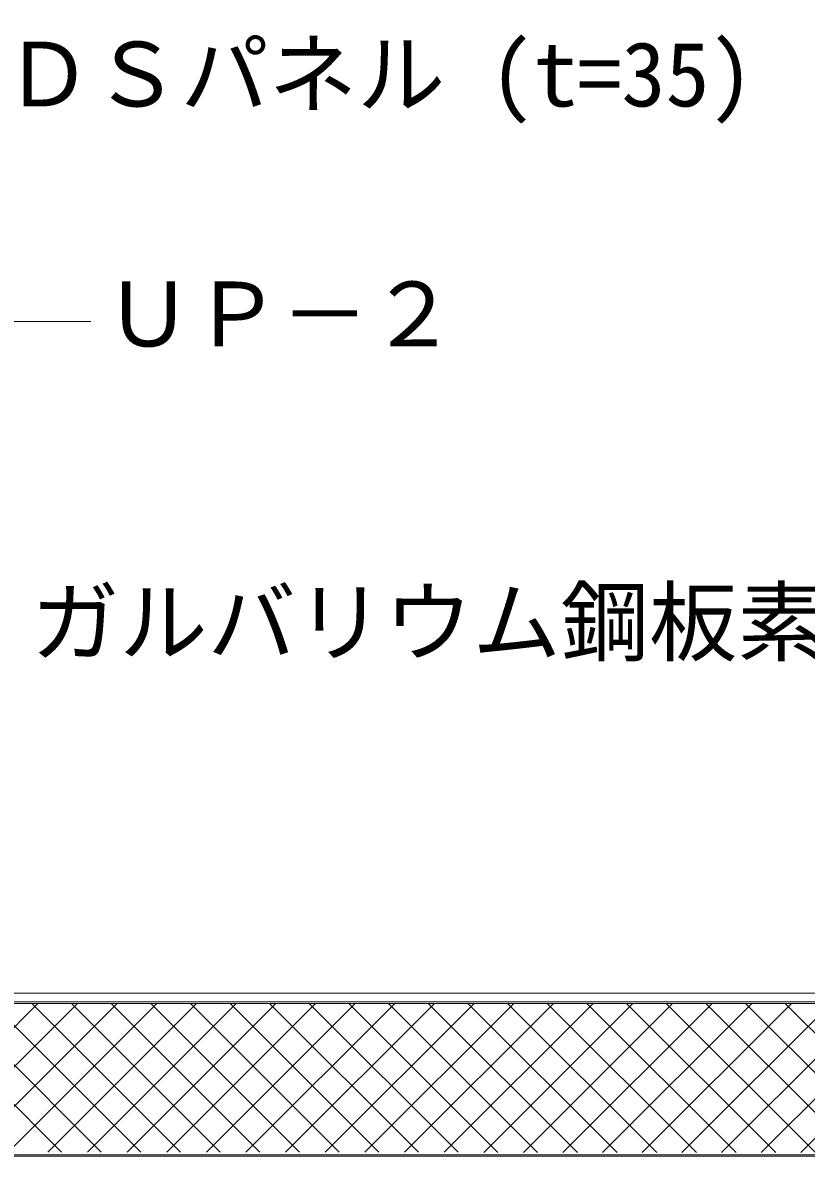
# Model space of a CAD drawing. Units: millimetres, scale not verified. Extents: x -1380 to 1380, y -955 to 955.
# Drawn here: x -408 to -230.5, y -145 to 111.9 of the extents above; entities that cross this region are included whole.
import ezdxf
from ezdxf.enums import TextEntityAlignment as Align

# ---------------------------------------------------------------- set-up
doc = ezdxf.new("R2010")
doc.units = ezdxf.units.MM
doc.header["$LTSCALE"] = 3
for name, color, linetype, lineweight in [('0-1_BOUSUI', 1, 'Continuous', 18), ('0-2_MOJI', 7, 'Continuous', 18), ('0-3_HATCH', 9, 'Continuous', 18), ('0-7_dannnetu', 6, 'Continuous', 18)]:
    doc.layers.add(name, color=color, linetype=linetype, lineweight=lineweight)
doc.styles.add('ＭＳ ゴシック', font='')
doc.styles.get('ＭＳ ゴシック').set_extended_font_data('MS Gothic')

msp = doc.modelspace()

# ---------------------------------------------------------------- linework, layer by layer
at = {"layer": '0-1_BOUSUI'}
for points in [[(-680.016, 180.058), (-586.131, 180.058), (-563.731, 178.16), (-511.816, 178.16), (-511.816, 146.16), (-511.816, -51.317), (-510.391, -58.53), (-502.705, -102.116), (-501.535, -104.142), (-499.337, -104.942), (-454.877, -104.942), (-440.131, -108.04), (539.749, -108.04)], [(-690.016, 178.058), (-586.216, 178.058), (-563.816, 176.16), (-513.816, 176.16), (-513.816, 146.16), (-513.816, -51.513), (-512.357, -58.897), (-504.614, -102.81), (-502.904, -105.772), (-499.69, -106.942), (-455.085, -106.942), (-440.339, -110.04), (539.749, -110.04)]]:
    msp.add_lwpolyline(points, dxfattribs=at)
at = {"layer": '0-2_MOJI'}
msp.add_lwpolyline([(-392.551, 44.118), (-442.989, 44.118), (-510.976, -73.638)], dxfattribs=at)
at = {"layer": '0-3_HATCH'}
for p, q in [((-438.199, -144.048), (-404.542, -110.39)), ((-399.206, -144.074), (-432.889, -110.39)), ((-429.225, -144.054), (-395.561, -110.39)), ((-390.22, -144.08), (-423.909, -110.39)), ((-420.251, -144.06), (-386.581, -110.39)), ((-381.233, -144.086), (-414.929, -110.39)), ((-411.276, -144.066), (-377.601, -110.39)), ((-372.247, -144.091), (-405.948, -110.39)), ((-402.302, -144.072), (-368.621, -110.39)), ((-363.261, -144.097), (-396.968, -110.39)), ((-393.328, -144.078), (-359.64, -110.39)), ((-354.275, -144.103), (-387.988, -110.39)), ((-384.353, -144.084), (-350.66, -110.39)), ((-345.289, -144.109), (-379.008, -110.39)), ((-375.379, -144.089), (-341.68, -110.39)), ((-336.303, -144.115), (-370.027, -110.39)), ((-366.405, -144.095), (-332.7, -110.39)), ((-327.317, -144.121), (-361.047, -110.39)), ((-357.43, -144.101), (-323.719, -110.39)), ((-318.33, -144.127), (-352.067, -110.39)), ((-348.456, -144.107), (-314.739, -110.39)), ((-309.344, -144.133), (-343.087, -110.39)), ((-339.481, -144.113), (-305.759, -110.39)), ((-300.358, -144.139), (-334.106, -110.39)), ((-330.507, -144.119), (-296.779, -110.39)), ((-291.372, -144.145), (-325.126, -110.39)), ((-321.533, -144.125), (-287.798, -110.39)), ((-282.386, -144.151), (-316.146, -110.39)), ((-312.558, -144.131), (-278.818, -110.39)), ((-273.4, -144.156), (-307.166, -110.39)), ((-303.584, -144.137), (-269.838, -110.39)), ((-264.413, -144.162), (-298.185, -110.39)), ((-294.61, -144.142), (-260.858, -110.39)), ((-255.427, -144.168), (-289.205, -110.39)), ((-285.635, -144.148), (-251.877, -110.39)), ((-246.441, -144.174), (-280.225, -110.39)), ((-276.661, -144.154), (-242.897, -110.39)), ((-237.455, -144.18), (-271.245, -110.39)), ((-267.687, -144.16), (-233.917, -110.39)), ((-228.469, -144.186), (-262.264, -110.39)), ((-258.712, -144.166), (-224.937, -110.39)), ((-219.483, -144.192), (-253.284, -110.39)), ((-249.738, -144.172), (-215.956, -110.39)), ((-210.496, -144.198), (-244.304, -110.39)), ((-240.763, -144.178), (-206.976, -110.39)), ((-201.51, -144.204), (-235.324, -110.39)), ((-231.789, -144.184), (-197.996, -110.39))]:
    msp.add_line(p, q, dxfattribs=at)
at = {"layer": '0-7_dannnetu'}
for p, q in [((539.749, -110.04), (-549.016, -110.04)), ((539.749, -110.39), (-549.016, -110.39)), ((539.749, -144.69), (-450.016, -144.69)), ((539.749, -145.04), (-450.016, -145.04))]:
    msp.add_line(p, q, dxfattribs=at)

# ---------------------------------------------------------------- texts
at = {"layer": '0-2_MOJI', "style": 'ＭＳ ゴシック'}
for s, p in [('ＤＳパネル (t=35)', (-412.259, 88.488)), ('ＵＰ－２', (-389.551, 34.118)), ('ガルバリウム鋼板素地(t=0.5)', (-406.116, -35.689))]:
    msp.add_text(s, height=14.66, dxfattribs=at).set_placement(p, align=Align.BOTTOM_LEFT)

doc.saveas('drawing.dxf')
